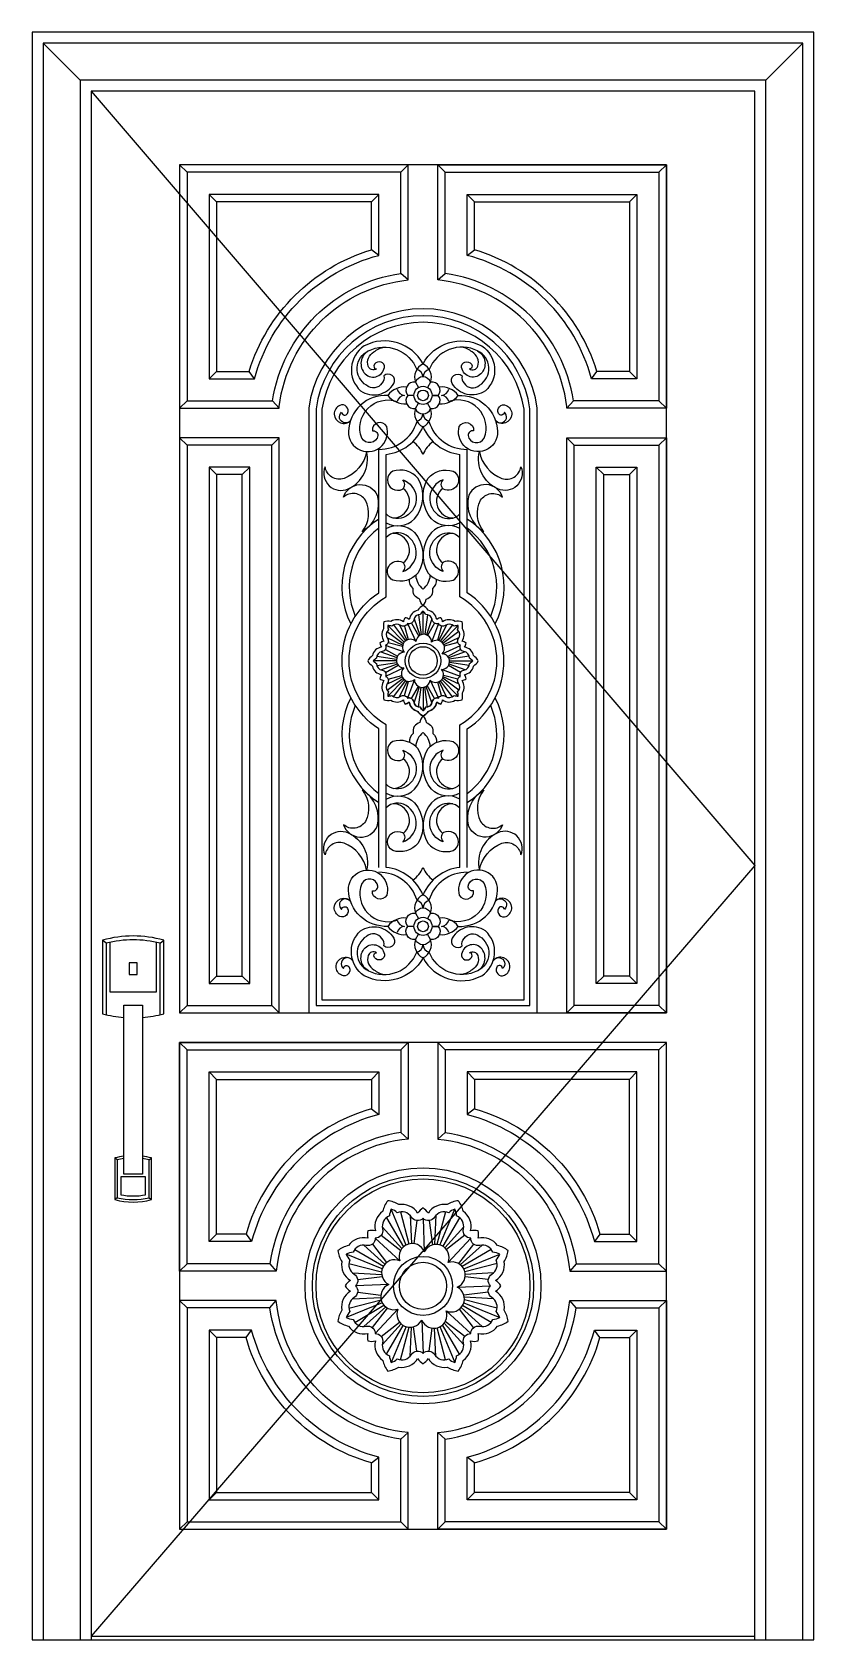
# Model space of a CAD drawing. Header units: metres. Extents: x 0 to 1060, y 0 to 2180.
import ezdxf

# ---------------------------------------------------------------- set-up
doc = ezdxf.new("R2010")
doc.units = ezdxf.units.M
for name, color, linetype in [('2', 2, 'Continuous'), ('3', 3, 'Continuous'), ('4', 4, 'Continuous'), ('7', 7, 'Continuous')]:
    doc.layers.add(name, color=color, linetype=linetype)

msp = doc.modelspace()

# ---------------------------------------------------------------- linework, layer by layer
at = {"layer": '2'}
for p, q in [((0, 0), (1060, 0)), ((80, 0), (980, 0))]:
    msp.add_line(p, q, dxfattribs=at)
at = {"layer": '3'}
for p, q in [((65, 2115), (15, 2165)), ((995, 2115), (1045, 2165)), ((210, 1990), (200, 2000)), ((500, 1990), (510, 2000)), ((560, 1990), (550, 2000)), ((850, 1990), (860, 2000)), ((240, 1960), (250, 1950)), ((460, 1950), (470, 1960)), ((600, 1950), (590, 1960)), ((820, 1960), (810, 1950)), ((470, 1877.26), (460, 1884.85)), ((590, 1877.26), (600, 1884.85)), ((510, 1843.98), (500, 1852.81)), ((550, 1843.98), (560, 1852.81)), ((250, 1720), (240, 1710)), ((301.65, 1710), (294.11, 1720)), ((519.65, 1705.42), (523.87, 1698.12)), ((540.35, 1705.42), (536.13, 1698.12)), ((540.35, 1705.42), (536.13, 1698.12)), ((758.35, 1710), (765.89, 1720)), ((810, 1720), (820, 1710)), ((210, 1680), (200, 1670)), ((335, 1670), (325.93, 1680)), ((517.74, 1687.5), (509.31, 1687.5)), ((550.69, 1687.5), (542.26, 1687.5)), ((542.26, 1687.5), (550.69, 1687.5)), ((542.26, 1687.5), (550.69, 1687.5)), ((725, 1670), (734.07, 1680)), ((850, 1680), (860, 1670)), ((519.65, 1669.58), (523.87, 1676.88)), ((540.35, 1669.58), (536.13, 1676.88)), ((540.35, 1669.58), (536.13, 1676.88)), ((210, 1620), (200, 1630)), ((335, 1630), (325, 1620)), ((725, 1630), (735, 1620)), ((850, 1620), (860, 1630)), ((250, 1580), (240, 1590)), ((295, 1590), (285, 1580)), ((765, 1590), (775, 1580)), ((810, 1580), (820, 1590)), ((504.59, 1352.91), (482.21, 1375.29)), ((490.12, 1376.17), (506.37, 1354.61)), ((498.27, 1376.48), (508.19, 1355.71)), ((504.95, 1374.63), (509.96, 1356.37)), ((509.11, 1378.22), (520.36, 1353.57)), ((514.39, 1378.54), (524.3, 1361.13)), ((517.8, 1384.57), (525.75, 1362.11)), ((523.78, 1390.11), (527.6, 1362.93)), ((530, 1363.44), (530, 1395.09)), ((536.22, 1390.11), (532.46, 1363.38)), ((542.2, 1384.57), (534.53, 1362.87)), ((545.61, 1378.54), (536.24, 1362.09)), ((551.09, 1378.13), (541.62, 1352.75)), ((555.05, 1374.63), (549.75, 1355.31)), ((561.73, 1376.48), (551.46, 1354.98)), ((569.88, 1376.17), (553.36, 1354.25)), ((555.41, 1352.91), (577.79, 1375.29)), ((481.02, 1359.23), (502.52, 1348.96)), ((481.33, 1367.38), (503.25, 1350.86)), ((482.87, 1352.55), (502.19, 1347.25)), ((578.67, 1367.38), (557.11, 1351.13)), ((578.98, 1359.23), (558.21, 1349.31)), ((577.13, 1352.55), (558.87, 1347.54)), ((467.39, 1333.72), (494.12, 1329.96)), ((472.93, 1339.7), (494.63, 1332.03)), ((478.96, 1343.11), (495.41, 1333.74)), ((504.75, 1339.12), (479.22, 1348.53)), ((556.07, 1337.14), (580.78, 1348.53)), ((581.04, 1343.11), (563.63, 1333.2)), ((587.07, 1339.7), (564.61, 1331.75)), ((592.61, 1333.72), (565.43, 1329.9)), ((494.06, 1327.5), (462.41, 1327.5)), ((467.39, 1321.28), (494.57, 1325.1)), ((472.93, 1315.3), (495.39, 1323.25)), ((478.96, 1311.89), (496.37, 1321.8)), ((503.93, 1317.86), (479.22, 1306.47)), ((580.78, 1306.47), (555.25, 1315.88)), ((581.04, 1311.89), (564.59, 1321.26)), ((587.07, 1315.3), (565.37, 1322.97)), ((592.61, 1321.28), (565.88, 1325.04)), ((565.94, 1327.5), (597.59, 1327.5)), ((481.02, 1295.77), (501.79, 1305.69)), ((481.33, 1287.62), (502.89, 1303.87)), ((504.59, 1302.09), (482.21, 1279.71)), ((482.87, 1302.45), (501.13, 1307.46)), ((490.12, 1278.83), (506.64, 1300.75)), ((498.27, 1278.52), (508.54, 1300.02)), ((504.95, 1280.37), (510.25, 1299.69)), ((518.38, 1302.25), (508.97, 1276.72)), ((514.39, 1276.46), (523.76, 1292.91)), ((517.8, 1270.43), (525.47, 1292.13)), ((523.78, 1264.89), (527.54, 1291.62)), ((530, 1291.56), (530, 1259.91)), ((536.22, 1264.89), (532.4, 1292.07)), ((542.2, 1270.43), (534.25, 1292.89)), ((545.61, 1276.46), (535.7, 1293.87)), ((539.64, 1301.43), (551.03, 1276.72)), ((555.05, 1280.37), (550.04, 1298.63)), ((561.73, 1278.52), (551.81, 1299.29)), ((569.88, 1278.83), (553.63, 1300.39)), ((555.41, 1302.09), (577.79, 1279.71)), ((578.67, 1287.62), (556.75, 1304.14)), ((578.98, 1295.77), (557.48, 1306.04)), ((577.13, 1302.45), (557.81, 1307.75)), ((519.65, 985.42), (523.87, 978.12)), ((540.35, 985.42), (536.13, 978.12)), ((540.35, 985.42), (536.13, 978.12)), ((517.74, 967.5), (509.31, 967.5)), ((542.26, 967.5), (550.69, 967.5)), ((542.26, 967.5), (550.69, 967.5)), ((550.69, 967.5), (542.26, 967.5)), ((100.47, 944.78), (95.49, 948.61)), ((173.46, 944.78), (178.44, 948.61)), ((519.65, 949.58), (523.87, 956.88)), ((540.35, 949.58), (536.13, 956.88)), ((540.35, 949.58), (536.13, 956.88)), ((250, 900), (240, 890)), ((295, 890), (285, 900)), ((765, 890), (775, 900)), ((810, 900), (820, 890)), ((210, 860), (200, 850)), ((335, 850), (325, 860)), ((725, 850), (735, 860)), ((850, 860), (860, 850)), ((210, 800), (200, 810)), ((510, 810), (500, 800)), ((550, 810), (560, 800)), ((850, 800), (860, 810)), ((250, 760), (240, 770)), ((470, 770), (460, 760)), ((590, 770), (600, 760)), ((810, 760), (820, 770)), ((460, 720), (470, 712.38)), ((600, 720), (590, 712.38)), ((500, 687.85), (510, 679)), ((560, 687.85), (550, 679)), ((115.4, 650.85), (112.08, 653.4)), ((158.53, 650.85), (161.85, 653.4)), ((115.4, 599.55), (112.08, 597)), ((158.53, 599.55), (161.85, 597)), ((480.49, 572.45), (503.71, 533.03)), ((507.08, 535.33), (486.89, 584.07)), ((499.64, 580.37), (510.9, 536.81)), ((512.38, 575.66), (514.41, 537.35)), ((521.49, 568.55), (517.55, 537.24)), ((530.18, 571.41), (531.79, 526.3)), ((538.51, 568.55), (542.67, 535.41)), ((547.62, 575.66), (545.52, 536)), ((560.36, 580.37), (548.91, 536.09)), ((552.92, 535.33), (573.11, 584.07)), ((579.51, 572.45), (556.67, 533.68)), ((250, 550), (240, 540)), ((290, 550), (297.62, 540)), ((473.41, 548.63), (499.78, 528.15)), ((474.82, 560.1), (501.38, 530.57)), ((585.18, 560.1), (559.53, 531.58)), ((586.59, 548.63), (561.67, 529.27)), ((770, 550), (762.38, 540)), ((810, 550), (820, 540)), ((437.55, 529.51), (476.32, 506.67)), ((449.9, 535.18), (478.42, 509.53)), ((461.37, 536.59), (480.73, 511.67)), ((498.53, 514), (465.23, 544.77)), ((594.77, 544.51), (564, 511.47)), ((598.63, 536.59), (578.15, 510.22)), ((610.1, 535.18), (580.57, 508.62)), ((622.45, 529.51), (583.03, 506.29)), ((210, 510), (200, 500)), ((322.15, 510), (331, 500)), ((474.67, 502.92), (425.93, 523.11)), ((429.63, 510.36), (473.91, 498.91)), ((585.33, 502.92), (634.07, 523.11)), ((630.37, 510.36), (586.81, 499.1)), ((737.85, 510), (729, 500)), ((850, 510), (860, 500)), ((434.34, 497.62), (474, 495.52)), ((483.7, 481.79), (438.4, 480)), ((441.45, 488.51), (474.59, 492.67)), ((576.3, 478.21), (621.6, 480)), ((618.55, 488.51), (587.24, 492.45)), ((625.66, 497.62), (587.35, 495.59)), ((210, 450), (200, 460)), ((322.15, 450), (331, 460)), ((429.63, 449.64), (473.19, 460.9)), ((434.34, 462.38), (472.65, 464.41)), ((441.45, 471.49), (472.76, 467.55)), ((618.55, 471.49), (585.41, 467.33)), ((625.66, 462.38), (586, 464.48)), ((630.37, 449.64), (586.09, 461.09)), ((737.85, 450), (729, 460)), ((850, 450), (860, 460)), ((474.67, 457.08), (425.93, 436.89)), ((437.55, 430.49), (476.97, 453.71)), ((449.9, 424.82), (479.43, 451.38)), ((461.37, 423.41), (481.85, 449.78)), ((496, 448.53), (465.23, 415.23)), ((594.77, 415.23), (561.47, 446)), ((598.63, 423.41), (579.27, 448.33)), ((610.1, 424.82), (581.58, 450.47)), ((622.45, 430.49), (583.68, 453.33)), ((585.33, 457.08), (634.07, 436.89)), ((250, 410), (240, 420)), ((290, 410), (297.62, 420)), ((473.41, 411.37), (498.33, 430.73)), ((474.82, 399.9), (500.47, 428.42)), ((480.49, 387.55), (503.33, 426.32)), ((507.08, 424.67), (486.89, 375.93)), ((499.64, 379.63), (511.09, 423.91)), ((512.38, 384.34), (514.48, 424)), ((521.49, 391.45), (517.33, 424.59)), ((528.21, 433.7), (530, 388.4)), ((538.51, 391.45), (542.45, 422.76)), ((547.62, 384.34), (545.59, 422.65)), ((560.36, 379.63), (549.1, 423.19)), ((552.92, 424.67), (573.11, 375.93)), ((579.51, 387.55), (556.29, 426.97)), ((585.18, 399.9), (558.62, 429.43)), ((586.59, 411.37), (560.22, 431.85)), ((770, 410), (762.38, 420)), ((810, 410), (820, 420)), ((500, 272.15), (510, 281)), ((560, 272.15), (550, 281)), ((460, 240), (470, 247.62)), ((600, 240), (590, 247.62)), ((250, 200), (240, 190)), ((470, 190), (460, 200)), ((590, 190), (600, 200)), ((810, 200), (820, 190)), ((210, 160), (200, 150)), ((510, 150), (500, 160)), ((550, 150), (560, 160)), ((850, 160), (860, 150)), ((80, 5), (980, 5)), ((80, 5), (980, 5))]:
    msp.add_line(p, q, dxfattribs=at)
for points in [[(1045, 0), (1045, 2165), (15, 2165), (15, 0)], [(995, 0), (995, 2115), (65, 2115), (65, 0)], [(80, 2100), (980, 1050), (80, 5)], [(105.44, 945.95), (105.44, 878.49), (168.48, 878.49), (168.48, 945.95)]]:
    msp.add_lwpolyline(points, dxfattribs=at)
for points in [[(210, 1680), (325.93, 1680, -0.33), (500, 1852.81), (500, 1990), (210, 1990)], [(850, 1680), (734.07, 1680, 0.33), (560, 1852.81), (560, 1990), (850, 1990)], [(240, 1710), (301.65, 1710, -0.27), (470, 1877.26), (470, 1960), (240, 1960)], [(820, 1710), (758.35, 1710, 0.27), (590, 1877.26), (590, 1960), (820, 1960)], [(675, 860), (675, 1669.3, 0.87), (385, 1669.3), (385, 860)], [(667, 868), (667, 1668.72, 0.86), (393, 1668.72), (393, 868)], [(519.65, 1705.42, 0.68), (509.31, 1687.5, 0.68), (519.65, 1669.58, 0.68), (540.35, 1669.58, 0.68), (550.69, 1687.5, 0.68), (540.35, 1705.42, 0.68)], [(428.6, 1560.69, 0.36), (453.51, 1611.23, -0.26), (422.91, 1574.79, -0.46), (397.27, 1590.57, 0.68)], [(631.4, 1560.69, -0.36), (606.49, 1611.23, 0.26), (637.09, 1574.79, 0.46), (662.73, 1590.57, -0.68)], [(467.92, 1552.11, -0.33), (447.6, 1502.52, 0.29), (451.91, 1545.24, 0.46), (422.13, 1549.64, -0.68)], [(592.08, 1552.11, 0.33), (612.4, 1502.52, -0.29), (608.09, 1545.24, -0.46), (637.87, 1549.64, 0.68)], [(556.07, 1337.14, 0.97), (541.62, 1352.75, 0.97), (520.36, 1353.57, 0.97), (504.75, 1339.12, 0.97), (503.93, 1317.86, 0.97), (518.38, 1302.25, 0.97), (539.64, 1301.43, 0.97), (555.25, 1315.88, 0.97)], [(467.92, 1102.89, 0.33), (447.6, 1152.48, -0.29), (451.91, 1109.76, -0.46), (422.13, 1105.36, 0.68)], [(592.08, 1102.89, -0.33), (612.4, 1152.48, 0.29), (608.09, 1109.76, 0.46), (637.87, 1105.36, -0.68)], [(428.6, 1094.31, -0.36), (453.51, 1043.77, 0.26), (422.91, 1080.21, 0.46), (397.27, 1064.43, -0.68)], [(631.4, 1094.31, 0.36), (606.49, 1043.77, -0.26), (637.09, 1080.21, -0.46), (662.73, 1064.43, 0.68)], [(519.65, 949.58, -0.68), (509.31, 967.5, -0.68), (519.65, 985.42, -0.68), (540.35, 985.42, -0.68), (550.69, 967.5, -0.68), (540.35, 949.58, -0.68)], [(210, 510), (210, 800), (500, 800), (500, 687.85, 0.33), (322.15, 510)], [(850, 510), (850, 800), (560, 800), (560, 687.85, -0.33), (737.85, 510)], [(240, 540), (240, 770), (470, 770), (470, 712.38, 0.27), (297.62, 540)], [(820, 540), (820, 770), (590, 770), (590, 712.38, -0.27), (762.38, 540)], [(153.55, 627.69), (120.37, 627.69), (120.37, 603.53, 0.1), (153.55, 603.53), (153.55, 627.69)], [(576.3, 478.21, 0.97), (564, 511.47, 0.97), (531.79, 526.3, 0.97), (498.53, 514, 0.97), (483.7, 481.79, 0.97), (496, 448.53, 0.97), (528.21, 433.7, 0.97), (561.47, 446, 0.97)], [(210, 450), (210, 160), (500, 160), (500, 272.15, -0.33), (322.15, 450)], [(850, 450), (850, 160), (560, 160), (560, 272.15, 0.33), (737.85, 450)], [(240, 420), (240, 190), (470, 190), (470, 247.62, -0.27), (297.62, 420)], [(820, 420), (820, 190), (590, 190), (590, 247.62, 0.27), (762.38, 420)]]:
    msp.add_lwpolyline(points, format="xyb", close=True, dxfattribs=at)
for points in [[(530, 1730.18, 0.41), (450.42, 1754.56, 0.49), (445.41, 1693.53, 0.43), (490.41, 1703.42, 0.87), (476.96, 1713.87, -0.24), (474.39, 1703.89, -0.46), (453.41, 1701.18, -0.6), (456.03, 1747.84, -0.44), (521.66, 1722.59)], [(456.03, 1747.84, 0.49), (451.41, 1716.72, 0.65), (477.84, 1727.33, 0.81), (463.52, 1727.33, 0.5), (466.97, 1723.39, -0.51), (455.61, 1727.09, -0.36), (463.52, 1746.33, -0.15), (477.44, 1752.93)], [(530, 1730.18, -0.41), (609.58, 1754.56, -0.49), (614.59, 1693.53, -0.43), (569.59, 1703.42, -0.87), (583.04, 1713.87, 0.24), (585.61, 1703.89, 0.46), (606.59, 1701.18, 0.6), (603.97, 1747.84, 0.44), (538.34, 1722.59)], [(603.97, 1747.84, -0.49), (608.59, 1716.72, -0.65), (582.16, 1727.33, -0.81), (596.48, 1727.33, -0.5), (593.03, 1723.39, 0.51), (604.39, 1727.09, 0.36), (596.48, 1746.33, 0.15), (582.56, 1752.93)], [(482.32, 1687.5, 0.42), (428.96, 1638.62, 0.7), (474.77, 1619.7, 0.26), (480.88, 1645.33, 0.81), (461.33, 1639.23, -0.47), (468.91, 1633.13, -0.71), (446.92, 1629.47, -0.64), (494.91, 1679.16)], [(577.68, 1687.5, -0.42), (631.04, 1638.62, -0.7), (585.23, 1619.7, -0.26), (579.12, 1645.33, -0.81), (598.67, 1639.23, 0.47), (591.09, 1633.13, 0.71), (613.08, 1629.47, 0.64), (565.09, 1679.16)], [(431.54, 1653.27, -1.12), (419.7, 1664.6, 0.76), (427.58, 1663.12, 0.7), (417.24, 1673.95, 1.24), (432.01, 1653.77)], [(628.46, 1653.27, 1.12), (640.3, 1664.6, -0.76), (632.42, 1663.12, -0.7), (642.76, 1673.95, -1.24), (627.99, 1653.77)], [(470, 1047.5), (470, 1235.3, -0.54), (470, 1419.7), (470, 1614.26)], [(590, 1047.5), (590, 1235.3, 0.54), (590, 1419.7), (590, 1614.26)], [(480, 1047.5), (480, 1240.9, -0.58), (480, 1414.1), (480, 1607.5)], [(580, 1047.5), (580, 1240.9, 0.58), (580, 1414.1), (580, 1607.5)], [(480, 1514.86, 0.34), (518.46, 1520.07, 0.32), (523.32, 1574.89, 0.3), (489.05, 1584.73, 1), (502.36, 1560.47, 0.45), (502.47, 1572.93, -0.65), (507.05, 1523.84, -0.36), (480, 1526.83)], [(580, 1514.86, -0.34), (541.54, 1520.07, -0.32), (536.68, 1574.89, -0.3), (570.95, 1584.73, -1), (557.64, 1560.47, -0.45), (557.53, 1572.93, 0.65), (552.95, 1523.84, 0.36), (580, 1526.83)], [(480, 1506.74, -0.34), (518.46, 1501.53, -0.32), (523.32, 1446.71, -0.3), (489.05, 1436.88, -1), (502.36, 1461.13, -0.45), (502.47, 1448.67, 0.65), (507.05, 1497.77, 0.36), (480, 1494.77)], [(580, 1506.74, 0.34), (541.54, 1501.53, 0.32), (536.68, 1446.71, 0.3), (570.95, 1436.88, 1), (557.64, 1461.13, 0.45), (557.53, 1448.67, -0.65), (552.95, 1497.77, -0.36), (580, 1494.77)], [(530, 1402.5, -0.14), (525.8, 1411.32, -0.43), (516.89, 1425.79, -0.25), (511.65, 1438)], [(530, 1402.5, 0.14), (534.2, 1411.32, 0.43), (543.11, 1425.79, 0.25), (548.35, 1438)], [(554.25, 1386.04, 0.11), (548.58, 1383.75, 0.31), (537.06, 1396.09, 0.11), (530, 1402.5, 0.11), (522.94, 1396.09, 0.31), (511.42, 1383.75, 0.11), (505.75, 1386.04)], [(505.75, 1386.04, 0.11), (503.36, 1380.42, 0.31), (486.49, 1380.99, 0.11), (476.97, 1380.53, 0.11), (476.51, 1371.01, 0.31), (477.08, 1354.14, 0.11), (471.46, 1351.75)], [(508.97, 1378.28, -0.49), (499.83, 1375.57, 0.38), (487.93, 1374.46, 0.09), (482.21, 1375.29, 0.09), (483.04, 1369.57, 0.38), (481.93, 1357.67, -0.49), (479.22, 1348.53)], [(551.03, 1378.28, -0.49), (542.65, 1382.82, 0.38), (533.46, 1390.46, 0.09), (530, 1395.09, 0.09), (526.54, 1390.46, 0.38), (517.35, 1382.82, -0.49), (508.97, 1378.28)], [(580.78, 1348.53, -0.49), (578.07, 1357.67, 0.38), (576.96, 1369.57, 0.09), (577.79, 1375.29, 0.09), (572.07, 1374.46, 0.38), (560.17, 1375.57, -0.49), (551.03, 1378.28)], [(588.54, 1351.75, 0.11), (582.92, 1354.14, 0.31), (583.49, 1371.01, 0.11), (583.03, 1380.53, 0.11), (573.51, 1380.99, 0.31), (556.64, 1380.42, 0.11), (554.25, 1386.04)], [(471.46, 1351.75, 0.11), (473.75, 1346.08, 0.31), (461.41, 1334.56, 0.11), (455, 1327.5, 0.11), (461.41, 1320.44, 0.31), (473.75, 1308.92, 0.11), (471.46, 1303.25)], [(588.54, 1303.25, 0.11), (586.25, 1308.92, 0.31), (598.59, 1320.44, 0.11), (605, 1327.5, 0.11), (598.59, 1334.56, 0.31), (586.25, 1346.08, 0.11), (588.54, 1351.75)], [(479.22, 1348.53, -0.49), (474.68, 1340.15, 0.38), (467.04, 1330.96, 0.09), (462.41, 1327.5, 0.09), (467.04, 1324.04, 0.38), (474.68, 1314.85, -0.49), (479.22, 1306.47)], [(580.78, 1306.47, -0.49), (585.32, 1314.85, 0.38), (592.96, 1324.04, 0.09), (597.59, 1327.5, 0.09), (592.96, 1330.96, 0.38), (585.32, 1340.15, -0.49), (580.78, 1348.53)], [(471.46, 1303.25, 0.11), (477.08, 1300.86, 0.31), (476.51, 1283.99, 0.11), (476.97, 1274.47, 0.11), (486.49, 1274.01, 0.31), (503.36, 1274.58, 0.11), (505.75, 1268.96)], [(479.22, 1306.47, -0.49), (481.93, 1297.33, 0.38), (483.04, 1285.43, 0.09), (482.21, 1279.71, 0.09), (487.93, 1280.54, 0.38), (499.83, 1279.43, -0.49), (508.97, 1276.72)], [(551.03, 1276.72, -0.49), (560.17, 1279.43, 0.38), (572.07, 1280.54, 0.09), (577.79, 1279.71, 0.09), (576.96, 1285.43, 0.38), (578.07, 1297.33, -0.49), (580.78, 1306.47)], [(554.25, 1268.96, 0.11), (556.64, 1274.58, 0.31), (573.51, 1274.01, 0.11), (583.03, 1274.47, 0.11), (583.49, 1283.99, 0.31), (582.92, 1300.86, 0.11), (588.54, 1303.25)], [(505.75, 1268.96, 0.11), (511.42, 1271.25, 0.31), (522.94, 1258.91, 0.11), (530, 1252.5, 0.11), (537.06, 1258.91, 0.31), (548.58, 1271.25, 0.11), (554.25, 1268.96)], [(554.25, 1268.96, -0.11), (548.58, 1271.25, -0.31), (537.06, 1258.91, -0.11), (530, 1252.5, -0.11), (522.94, 1258.91, -0.31), (511.42, 1271.25, -0.11), (505.75, 1268.96)], [(508.97, 1276.72, -0.49), (517.35, 1272.18, 0.38), (526.54, 1264.54, 0.09), (530, 1259.91, 0.09), (533.46, 1264.54, 0.38), (542.65, 1272.18, -0.49), (551.03, 1276.72)], [(551.03, 1276.72, 0.49), (542.65, 1272.18, -0.38), (533.46, 1264.54, -0.09), (530, 1259.91, -0.09), (526.54, 1264.54, -0.38), (517.35, 1272.18, 0.49), (508.97, 1276.72)], [(530, 1252.5, 0.14), (525.8, 1243.68, 0.43), (516.89, 1229.21, 0.25), (511.65, 1217)], [(530, 1252.5, -0.14), (534.2, 1243.68, -0.43), (543.11, 1229.21, -0.25), (548.35, 1217)], [(480, 1148.26, 0.34), (518.46, 1153.47, 0.32), (523.32, 1208.29, 0.3), (489.05, 1218.12, 1), (502.36, 1193.87, 0.45), (502.47, 1206.33, -0.65), (507.05, 1157.23, -0.36), (480, 1160.23)], [(580, 1148.26, -0.34), (541.54, 1153.47, -0.32), (536.68, 1208.29, -0.3), (570.95, 1218.12, -1), (557.64, 1193.87, -0.45), (557.53, 1206.33, 0.65), (552.95, 1157.23, 0.36), (580, 1160.23)], [(480, 1140.14, -0.34), (518.46, 1134.93, -0.32), (523.32, 1080.11, -0.3), (489.05, 1070.27, -1), (502.36, 1094.53, -0.45), (502.47, 1082.07, 0.65), (507.05, 1131.16, 0.36), (480, 1128.17)], [(580, 1140.14, 0.34), (541.54, 1134.93, 0.32), (536.68, 1080.11, 0.3), (570.95, 1070.27, 1), (557.64, 1094.53, 0.45), (557.53, 1082.07, -0.65), (552.95, 1131.16, -0.36), (580, 1128.17)], [(482.32, 967.5, -0.42), (428.96, 1016.38, -0.7), (474.77, 1035.3, -0.26), (480.88, 1009.67, -0.81), (461.33, 1015.77, 0.47), (468.91, 1021.87, 0.71), (446.92, 1025.53, 0.64), (494.91, 975.84)], [(577.68, 967.5, 0.42), (631.04, 1016.38, 0.7), (585.23, 1035.3, 0.26), (579.12, 1009.67, 0.81), (598.67, 1015.77, -0.47), (591.09, 1021.87, -0.71), (613.08, 1025.53, -0.64), (565.09, 975.84)], [(431.54, 1001.73, 1.12), (419.7, 990.4, -0.76), (427.58, 991.88, -0.7), (417.24, 981.05, -1.24), (432.01, 1001.23)], [(628.46, 1001.73, -1.12), (640.3, 990.4, 0.76), (632.42, 991.88, 0.7), (642.76, 981.05, 1.24), (627.99, 1001.23)], [(530, 924.82, -0.41), (450.42, 900.44, -0.49), (445.41, 961.47, -0.43), (490.41, 951.58, -0.87), (476.96, 941.13, 0.24), (474.39, 951.11, 0.46), (453.41, 953.82, 0.6), (456.03, 907.16, 0.44), (521.66, 932.41)], [(530, 924.82, 0.41), (609.58, 900.44, 0.49), (614.59, 961.47, 0.43), (569.59, 951.58, 0.87), (583.04, 941.13, -0.24), (585.61, 951.11, -0.46), (606.59, 953.82, -0.6), (603.97, 907.16, -0.44), (538.34, 932.41)], [(173.46, 847.77), (173.46, 944.78, 0.12), (100.47, 944.78), (100.47, 847.77)], [(456.03, 907.16, -0.49), (451.41, 938.28, -0.65), (477.84, 927.67, -0.81), (463.52, 927.67, -0.5), (466.97, 931.61, 0.51), (455.61, 927.91, 0.36), (463.52, 908.67, 0.15), (477.44, 902.07)], [(603.97, 907.16, 0.49), (608.59, 938.28, 0.65), (582.16, 927.67, 0.81), (596.48, 927.67, 0.5), (593.03, 931.61, -0.51), (604.39, 927.91, -0.36), (596.48, 908.67, -0.15), (582.56, 902.07)], [(434, 921.8, 1.12), (422.15, 910.48, -0.76), (430.03, 911.95, -0.7), (419.69, 901.13, -1.24), (434.46, 921.3)], [(626, 921.8, -1.12), (637.85, 910.48, 0.76), (629.97, 911.95, 0.7), (640.31, 901.13, 1.24), (625.54, 921.3)], [(124.52, 652.63, 0.03), (115.4, 650.85), (115.4, 599.55, 0.12), (158.53, 599.55), (158.53, 650.85, 0.03), (149.41, 652.63)], [(530, 585.6, 0.11), (522.73, 578.47, 0.31), (497.12, 590.11, 0.11), (482.16, 595.48, 0.11), (475.39, 581.11, 0.31), (465.51, 554.77, 0.11), (455.33, 554.67)], [(604.67, 554.67, 0.11), (594.49, 554.77, 0.31), (584.61, 581.11, 0.11), (577.84, 595.48, 0.11), (562.88, 590.11, 0.31), (537.27, 578.47, 0.11), (530, 585.6)], [(530, 571.6, -0.49), (514.2, 573.26, 0.38), (495.17, 579.15, 0.09), (486.89, 584.07, 0.09), (484.52, 574.74, 0.38), (475.23, 557.12, -0.49), (465.23, 544.77)], [(594.77, 544.77, -0.49), (584.77, 557.12, 0.38), (575.48, 574.74, 0.09), (573.11, 584.07, 0.09), (564.83, 579.15, 0.38), (545.8, 573.26, -0.49), (530, 571.6)], [(455.33, 554.67, 0.11), (455.23, 544.49, 0.31), (428.89, 534.61, 0.11), (414.52, 527.84, 0.11), (419.89, 512.88, 0.31), (431.53, 487.27, 0.11), (424.4, 480)], [(635.6, 480, 0.11), (628.47, 487.27, 0.31), (640.11, 512.88, 0.11), (645.48, 527.84, 0.11), (631.11, 534.61, 0.31), (604.77, 544.49, 0.11), (604.67, 554.67)], [(465.23, 544.77, -0.49), (452.88, 534.77, 0.38), (435.26, 525.48, 0.09), (425.93, 523.11, 0.09), (430.85, 514.83, 0.38), (436.74, 495.8, -0.49), (438.4, 480)], [(621.6, 480, -0.49), (623.26, 495.8, 0.38), (629.15, 514.83, 0.09), (634.07, 523.11, 0.09), (624.74, 525.48, 0.38), (607.12, 534.77, -0.49), (594.77, 544.77)], [(424.4, 480, 0.11), (431.53, 472.73, 0.31), (419.89, 447.12, 0.11), (414.52, 432.16, 0.11), (428.89, 425.39, 0.31), (455.23, 415.51, 0.11), (455.33, 405.33)], [(438.4, 480, -0.49), (436.74, 464.2, 0.38), (430.85, 445.17, 0.09), (425.93, 436.89, 0.09), (435.26, 434.52, 0.38), (452.88, 425.23, -0.49), (465.23, 415.23)], [(594.77, 415.23, -0.49), (607.12, 425.23, 0.38), (624.74, 434.52, 0.09), (634.07, 436.89, 0.09), (629.15, 445.17, 0.38), (623.26, 464.2, -0.49), (621.6, 480)], [(604.67, 405.33, 0.11), (604.77, 415.51, 0.31), (631.11, 425.39, 0.11), (645.48, 432.16, 0.11), (640.11, 447.12, 0.31), (628.47, 472.73, 0.11), (635.6, 480)], [(465.23, 415.23, -0.49), (475.23, 402.88, 0.38), (484.52, 385.26, 0.09), (486.89, 375.93, 0.09), (495.17, 380.85, 0.38), (514.2, 386.74, -0.49), (530, 388.4)], [(530, 388.4, -0.49), (545.8, 386.74, 0.38), (564.83, 380.85, 0.09), (573.11, 375.93, 0.09), (575.48, 385.26, 0.38), (584.77, 402.88, -0.49), (594.77, 415.23)], [(455.33, 405.33, 0.11), (465.51, 405.23, 0.31), (475.39, 378.89, 0.11), (482.16, 364.52, 0.11), (497.12, 369.89, 0.31), (522.73, 381.53, 0.11), (530, 374.4)], [(530, 374.4, 0.11), (537.27, 381.53, 0.31), (562.88, 369.89, 0.11), (577.84, 364.52, 0.11), (584.61, 378.89, 0.31), (594.49, 405.23, 0.11), (604.67, 405.33)]]:
    msp.add_lwpolyline(points, format="xyb", dxfattribs=at)
for points in [[(325, 860), (325, 1620), (210, 1620), (210, 860)], [(735, 860), (735, 1620), (850, 1620), (850, 860)], [(295, 890), (295, 1590), (240, 1590), (240, 890)], [(765, 890), (765, 1590), (820, 1590), (820, 890)]]:
    msp.add_lwpolyline(points, close=True, dxfattribs=at)
for centre, radius in [((530, 1687.5), 12.26), ((530, 1687.5), 7.26), ((530, 1687.5), 7.26), ((530, 1327.5), 24), ((530, 1327.5), 19.2), ((530, 967.5), 12.26), ((530, 967.5), 7.26), ((530, 967.5), 7.26), ((530, 480), 150), ((530, 480), 145), ((530, 480), 40), ((530, 480), 32)]:
    msp.add_circle(centre, radius, dxfattribs=at)
for centre, radius, start, end in [((539.06, 1711.85), 20.44, 116.31, 198.34), ((518.47, 1711.47), 11.57, 5.01, 73.99), ((520.94, 1711.85), 20.44, 341.66, 63.69), ((541.53, 1711.47), 11.57, 106.01, 174.99), ((505.02, 1670.63), 28.28, 84.42, 143.37), ((505.02, 1704.37), 28.28, 216.63, 275.58), ((506.03, 1699.03), 11.57, 196.01, 264.99), ((506.03, 1675.97), 11.57, 95.01, 163.99), ((554.98, 1670.63), 28.28, 36.63, 95.58), ((554.98, 1704.37), 28.28, 264.42, 323.37), ((553.97, 1699.03), 11.57, 275.01, 343.99), ((553.97, 1675.97), 11.57, 16.01, 84.99), ((539.06, 1663.15), 20.44, 161.66, 243.69), ((518.47, 1663.53), 11.57, 286.01, 354.99), ((520.94, 1663.15), 20.44, 296.31, 18.34), ((541.53, 1663.53), 11.57, 185.01, 253.99), ((470.62, 1668.14), 53.88, 269.34, 342.45), ((473.42, 1668.47), 61.32, 276.16, 337.32), ((586.58, 1668.47), 61.32, 202.68, 263.84), ((589.38, 1668.14), 53.88, 197.55, 270.66), ((493.37, 1592.53), 39.57, 22.23, 54.43), ((566.63, 1592.53), 39.57, 125.57, 157.77), ((489.15, 1543.79), 22.57, 270.68, 51.25), ((570.85, 1543.79), 22.57, 128.75, 269.32), ((530, 1427.5), 110, 123.06, 207.04), ((530, 1427.5), 100, 126.87, 203.27), ((530, 1427.5), 100, 336.73, 53.13), ((530, 1427.5), 110, 332.96, 56.94), ((489.15, 1477.81), 22.57, 308.75, 89.32), ((570.85, 1477.81), 22.57, 90.68, 231.25), ((545.53, 1444.89), 25.4, 183.2, 232.29), ((514.47, 1444.89), 25.4, 307.71, 356.8), ((530, 1227.5), 110, 152.96, 236.94), ((530, 1227.5), 100, 156.73, 233.13), ((530, 1227.5), 100, 306.87, 23.27), ((530, 1227.5), 110, 303.06, 27.04), ((545.53, 1210.11), 25.4, 127.71, 176.8), ((514.47, 1210.11), 25.4, 3.2, 52.29), ((489.15, 1177.19), 22.57, 270.68, 51.25), ((570.85, 1177.19), 22.57, 128.75, 269.32), ((489.15, 1111.21), 22.57, 308.75, 89.32), ((570.85, 1111.21), 22.57, 90.68, 231.25), ((473.42, 986.53), 61.32, 22.68, 83.84), ((493.37, 1062.47), 39.57, 305.57, 337.77), ((586.58, 986.53), 61.32, 96.16, 157.32), ((566.63, 1062.47), 39.57, 202.23, 234.43), ((470.62, 986.86), 53.88, 17.55, 90.66), ((589.38, 986.86), 53.88, 89.34, 162.45), ((539.06, 991.85), 20.44, 116.31, 198.34), ((520.94, 991.85), 20.44, 341.66, 63.69), ((518.47, 991.47), 11.57, 5.01, 73.99), ((541.53, 991.47), 11.57, 106.01, 174.99), ((505.02, 950.63), 28.28, 84.42, 143.37), ((505.02, 984.37), 28.28, 216.63, 275.58), ((506.03, 979.03), 11.57, 196.01, 264.99), ((506.03, 955.97), 11.57, 95.01, 163.99), ((554.98, 950.63), 28.28, 36.63, 95.58), ((554.98, 984.37), 28.28, 264.42, 323.37), ((553.97, 979.03), 11.57, 275.01, 343.99), ((553.97, 955.97), 11.57, 16.01, 84.99), ((539.06, 943.15), 20.44, 161.66, 243.69), ((518.47, 943.53), 11.57, 286.01, 354.99), ((520.94, 943.15), 20.44, 296.31, 18.34), ((541.53, 943.53), 11.57, 185.01, 253.99)]:
    msp.add_arc(centre, radius, start, end, dxfattribs=at)
at = {"layer": '4'}
msp.add_lwpolyline([(1060, 0), (1060, 2180), (0, 2180), (0, 0)], dxfattribs=at)
at = {"layer": '7'}
msp.add_lwpolyline([(980, 0), (980, 2100), (80, 2100), (80, 0)], dxfattribs=at)
for points in [[(200, 850), (860, 850), (860, 2000), (200, 2000)], [(335, 850), (335, 1630), (200, 1630), (200, 850)], [(725, 850), (725, 1630), (860, 1630), (860, 850)], [(285, 900), (285, 1580), (250, 1580), (250, 900)], [(775, 900), (775, 1580), (810, 1580), (810, 900)], [(131.5, 902.21), (142.43, 902.21), (142.43, 917.81), (131.5, 917.81)], [(124.52, 631.62), (124.52, 860.81), (149.41, 860.81), (149.41, 631.62)], [(200, 150), (860, 150), (860, 810), (200, 810)]]:
    msp.add_lwpolyline(points, close=True, dxfattribs=at)
for points in [[(200, 1670), (335, 1670), (335, 1672.6, -0.35), (510, 1843.98), (510, 2000), (200, 2000)], [(860, 1670), (725, 1670), (725, 1672.6, 0.35), (550, 1843.98), (550, 2000), (860, 2000)], [(250, 1720), (294.11, 1720, -0.25), (460, 1884.85), (460, 1950), (250, 1950)], [(810, 1720), (765.89, 1720, 0.25), (600, 1884.85), (600, 1950), (810, 1950)], [(685, 850), (685, 1670, 0.87), (375, 1670), (375, 850)], [(200, 500), (200, 810), (510, 810), (510, 679, 0.36), (331, 500)], [(860, 500), (860, 810), (550, 810), (550, 679, -0.36), (729, 500)], [(250, 550), (250, 760), (460, 760), (460, 720, 0.26), (290, 550)], [(810, 550), (810, 760), (600, 760), (600, 720, -0.26), (770, 550)], [(200, 460), (200, 150), (510, 150), (510, 281, -0.36), (331, 460)], [(860, 460), (860, 150), (550, 150), (550, 281, 0.36), (729, 460)], [(250, 410), (250, 200), (460, 200), (460, 240, -0.26), (290, 410)], [(810, 410), (810, 200), (600, 200), (600, 240, 0.26), (770, 410)]]:
    msp.add_lwpolyline(points, format="xyb", close=True, dxfattribs=at)
for points in [[(149.41, 843.88, 0.05), (178.44, 849.07), (178.44, 948.61, 0.14), (95.49, 948.61), (95.49, 849.07, 0.05), (124.52, 843.88, 0.05)], [(124.52, 655.98, 0.03), (112.08, 653.4), (112.08, 597, 0.14), (161.85, 597), (161.85, 653.4, 0.03), (149.41, 655.98)]]:
    msp.add_lwpolyline(points, format="xyb", dxfattribs=at)
msp.add_circle((530, 480), 160, dxfattribs=at)

doc.saveas('drawing.dxf')
